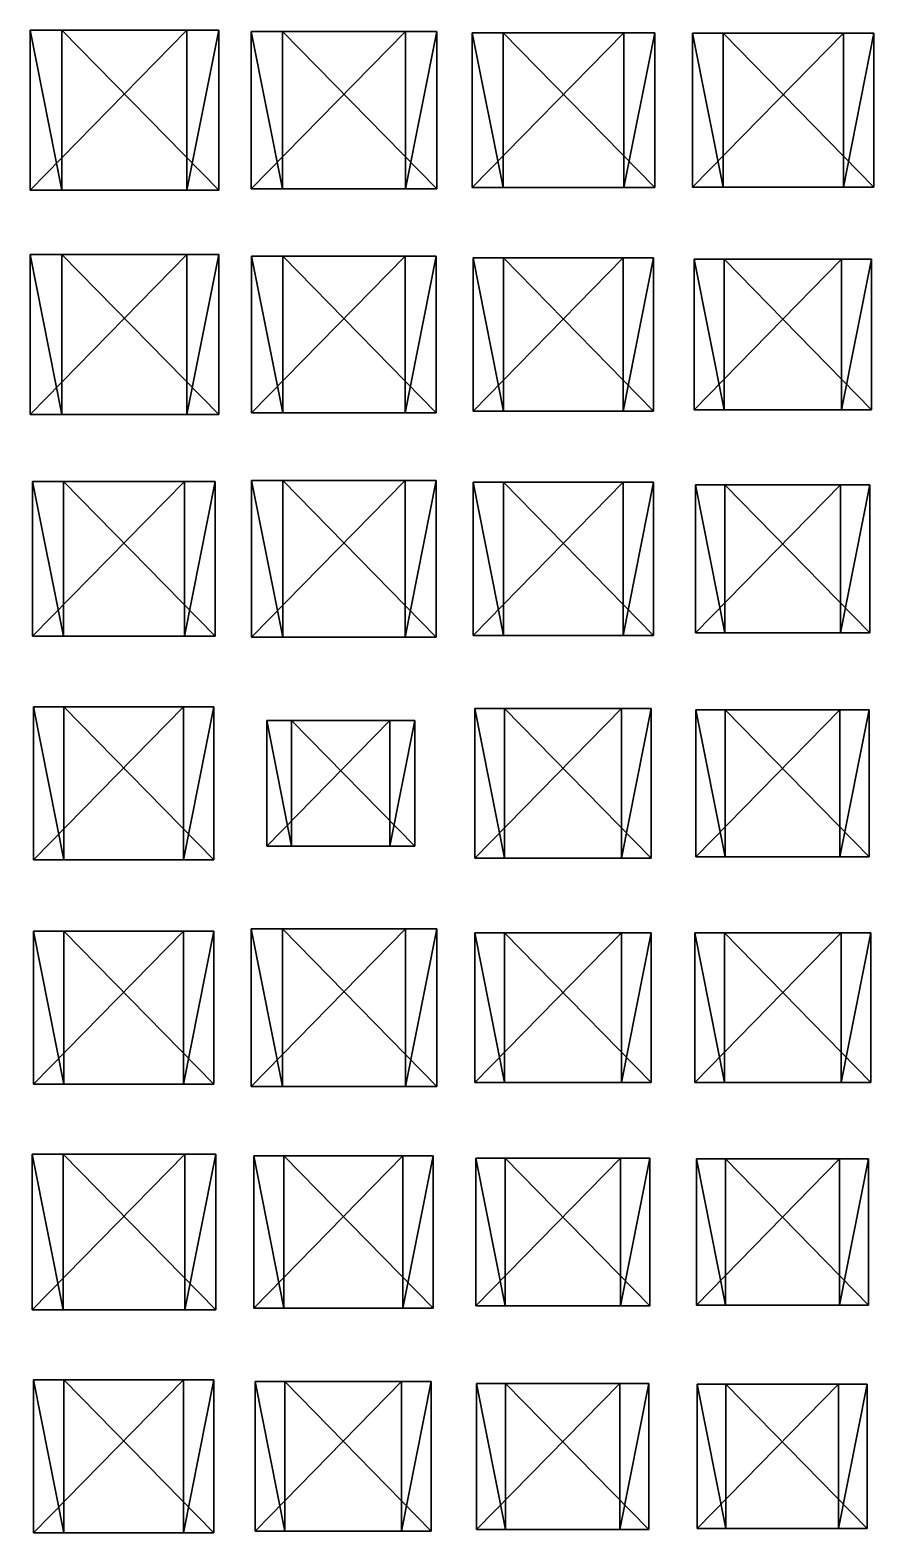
# Model space of a CAD drawing. Header units: metres. Extents: x -316 to 301, y -240 to 227.
# Drawn here: x 158.8 to 226.6, y -129.1 to -8.6 of the extents above; entities that cross this region are included whole.
import ezdxf

# ---------------------------------------------------------------- set-up
doc = ezdxf.new("R2010")
doc.units = ezdxf.units.M

msp = doc.modelspace()

# ---------------------------------------------------------------- linework, layer by layer
for points in [[(158.83748, -21.42353, -512.7574), (158.83748, -8.57647, -512.7574), (171.42845, -8.57647, -515.3097), (171.42856, -8.57637, -515.3096)], [(161.38979, -21.42353, -500.16638), (161.38979, -8.57647, -500.16638), (158.83748, -8.57647, -512.7574), (158.83759, -8.57637, -512.75726)], [(158.83748, -8.57647, -512.7574), (161.38979, -8.57647, -500.16638), (173.98076, -8.57647, -502.71872), (173.98087, -8.57637, -502.71863)], [(173.98076, -8.57647, -502.71872), (171.42845, -8.57647, -515.3097), (158.83748, -8.57647, -512.7574), (158.83759, -8.57637, -512.75726)], [(171.42845, -8.57647, -515.3097), (171.42845, -21.42353, -515.3097), (158.83748, -21.42353, -512.7574), (158.83759, -21.423431, -512.75726)], [(158.83748, -8.57647, -512.7574), (158.83748, -21.42353, -512.7574), (161.38979, -21.42353, -500.16638), (161.3899, -21.423431, -500.1663)], [(173.98076, -21.42353, -502.71872), (173.98076, -8.57647, -502.71872), (161.38979, -8.57647, -500.16638), (161.3899, -8.57637, -500.1663)], [(161.38979, -8.57647, -500.16638), (161.38979, -21.42353, -500.16638), (173.98076, -21.42353, -502.71872), (173.98087, -21.423431, -502.71863)], [(171.42845, -21.42353, -515.3097), (171.42845, -8.57647, -515.3097), (173.98076, -8.57647, -502.71872), (173.98087, -8.57637, -502.71863)], [(173.98076, -8.57647, -502.71872), (173.98076, -21.42353, -502.71872), (171.42845, -21.42353, -515.3097), (171.42856, -21.423431, -515.3096)], [(176.58246, -21.317646, -516.35443), (176.58246, -8.682353, -516.35443), (188.96588, -8.682353, -518.8647), (188.96599, -8.682253, -518.86456)], [(179.09271, -21.317646, -503.971), (179.09271, -8.682353, -503.971), (176.58246, -8.682353, -516.35443), (176.58257, -8.682253, -516.3543)], [(176.58246, -8.682353, -516.35443), (179.09271, -8.682353, -503.971), (191.47614, -8.682353, -506.48126), (191.47624, -8.682253, -506.48117)], [(191.47614, -8.682353, -506.48126), (188.96588, -8.682353, -518.8647), (176.58246, -8.682353, -516.35443), (176.58257, -8.682253, -516.3543)], [(188.96588, -8.682353, -518.8647), (188.96588, -21.317646, -518.8647), (176.58246, -21.317646, -516.35443), (176.58257, -21.317547, -516.3543)], [(176.58246, -8.682353, -516.35443), (176.58246, -21.317646, -516.35443), (179.09271, -21.317646, -503.971), (179.09282, -21.317547, -503.97092)], [(191.47614, -21.317646, -506.48126), (191.47614, -8.682353, -506.48126), (179.09271, -8.682353, -503.971), (179.09282, -8.682253, -503.97092)], [(179.09271, -8.682353, -503.971), (179.09271, -21.317646, -503.971), (191.47614, -21.317646, -506.48126), (191.47624, -21.317547, -506.48117)], [(188.96588, -21.317646, -518.8647), (188.96588, -8.682353, -518.8647), (191.47614, -8.682353, -506.48126), (191.47624, -8.682253, -506.48117)], [(191.47614, -8.682353, -506.48126), (191.47614, -21.317646, -506.48126), (188.96588, -21.317646, -518.8647), (188.96599, -21.317547, -518.86456)], [(194.32738, -21.211765, -519.95154), (194.32738, -8.788235, -519.95154), (206.50327, -8.788235, -522.4197), (206.50337, -8.788135, -522.41956)], [(196.79556, -21.211765, -507.77563), (196.79556, -8.788235, -507.77563), (194.32738, -8.788235, -519.95154), (194.32748, -8.788135, -519.9514)], [(194.32738, -8.788235, -519.95154), (196.79556, -8.788235, -507.77563), (208.97145, -8.788235, -510.2438), (208.97156, -8.788135, -510.2437)], [(208.97145, -8.788235, -510.2438), (206.50327, -8.788235, -522.4197), (194.32738, -8.788235, -519.95154), (194.32748, -8.788135, -519.9514)], [(206.50327, -8.788235, -522.4197), (206.50327, -21.211765, -522.4197), (194.32738, -21.211765, -519.95154), (194.32748, -21.211666, -519.9514)], [(194.32738, -8.788235, -519.95154), (194.32738, -21.211765, -519.95154), (196.79556, -21.211765, -507.77563), (196.79567, -21.211666, -507.77554)], [(208.97145, -21.211765, -510.2438), (208.97145, -8.788235, -510.2438), (196.79556, -8.788235, -507.77563), (196.79567, -8.788135, -507.77554)], [(196.79556, -8.788235, -507.77563), (196.79556, -21.211765, -507.77563), (208.97145, -21.211765, -510.2438), (208.97156, -21.211666, -510.2437)], [(206.50327, -21.211765, -522.4197), (206.50327, -8.788235, -522.4197), (208.97145, -8.788235, -510.2438), (208.97156, -8.788135, -510.2437)], [(208.97145, -8.788235, -510.2438), (208.97145, -21.211765, -510.2438), (206.50327, -21.211765, -522.4197), (206.50337, -21.211666, -522.41956)], [(212.0032, -21.176472, -523.5346), (212.0032, -8.823529, -523.5346), (224.10991, -8.823529, -525.9888), (224.11002, -8.823429, -525.98865)], [(214.45735, -21.176472, -511.4279), (214.45735, -8.823529, -511.4279), (212.0032, -8.823529, -523.5346), (212.00331, -8.823429, -523.5345)], [(212.0032, -8.823529, -523.5346), (214.45735, -8.823529, -511.4279), (226.56406, -8.823529, -513.882), (226.56416, -8.823429, -513.8819)], [(226.56406, -8.823529, -513.882), (224.10991, -8.823529, -525.9888), (212.0032, -8.823529, -523.5346), (212.00331, -8.823429, -523.5345)], [(224.10991, -8.823529, -525.9888), (224.10991, -21.176472, -525.9888), (212.0032, -21.176472, -523.5346), (212.00331, -21.176373, -523.5345)], [(212.0032, -8.823529, -523.5346), (212.0032, -21.176472, -523.5346), (214.45735, -21.176472, -511.4279), (214.45746, -21.176373, -511.4278)], [(226.56406, -21.176472, -513.882), (226.56406, -8.823529, -513.882), (214.45735, -8.823529, -511.4279), (214.45746, -8.823429, -511.4278)], [(214.45735, -8.823529, -511.4279), (214.45735, -21.176472, -511.4279), (226.56406, -21.176472, -513.882), (226.56416, -21.176373, -513.8819)], [(224.10991, -21.176472, -525.9888), (224.10991, -8.823529, -525.9888), (226.56406, -8.823529, -513.882), (226.56416, -8.823429, -513.8819)], [(226.56406, -8.823529, -513.882), (226.56406, -21.176472, -513.882), (224.10991, -21.176472, -525.9888), (224.11002, -21.176373, -525.98865)], [(161.38979, -21.42353, -500.16638), (158.83748, -21.42353, -512.7574), (171.42845, -21.42353, -515.3097), (171.42856, -21.423431, -515.3096)], [(171.42845, -21.42353, -515.3097), (173.98076, -21.42353, -502.71872), (161.38979, -21.42353, -500.16638), (161.3899, -21.423431, -500.1663)], [(179.09271, -21.317646, -503.971), (176.58246, -21.317646, -516.35443), (188.96588, -21.317646, -518.8647), (188.96599, -21.317547, -518.86456)], [(188.96588, -21.317646, -518.8647), (191.47614, -21.317646, -506.48126), (179.09271, -21.317646, -503.971), (179.09282, -21.317547, -503.97092)], [(196.79556, -21.211765, -507.77563), (194.32738, -21.211765, -519.95154), (206.50327, -21.211765, -522.4197), (206.50337, -21.211666, -522.41956)], [(206.50327, -21.211765, -522.4197), (208.97145, -21.211765, -510.2438), (196.79556, -21.211765, -507.77563), (196.79567, -21.211666, -507.77554)], [(214.45735, -21.176472, -511.4279), (212.0032, -21.176472, -523.5346), (224.10991, -21.176472, -525.9888), (224.11002, -21.176373, -525.98865)], [(224.10991, -21.176472, -525.9888), (226.56406, -21.176472, -513.882), (214.45735, -21.176472, -511.4279), (214.45746, -21.176373, -511.4278)], [(158.83748, -39.42353, -512.7574), (158.83748, -26.57647, -512.7574), (171.42845, -26.57647, -515.3097), (171.42856, -26.57637, -515.3096)], [(161.38979, -39.42353, -500.16638), (161.38979, -26.57647, -500.16638), (158.83748, -26.57647, -512.7574), (158.83759, -26.57637, -512.75726)], [(158.83748, -26.57647, -512.7574), (161.38979, -26.57647, -500.16638), (173.98076, -26.57647, -502.71872), (173.98087, -26.57637, -502.71863)], [(173.98076, -26.57647, -502.71872), (171.42845, -26.57647, -515.3097), (158.83748, -26.57647, -512.7574), (158.83759, -26.57637, -512.75726)], [(171.42845, -26.57647, -515.3097), (171.42845, -39.42353, -515.3097), (158.83748, -39.42353, -512.7574), (158.83759, -39.42343, -512.75726)], [(158.83748, -26.57647, -512.7574), (158.83748, -39.42353, -512.7574), (161.38979, -39.42353, -500.16638), (161.3899, -39.42343, -500.1663)], [(173.98076, -39.42353, -502.71872), (173.98076, -26.57647, -502.71872), (161.38979, -26.57647, -500.16638), (161.3899, -26.57637, -500.1663)], [(161.38979, -26.57647, -500.16638), (161.38979, -39.42353, -500.16638), (173.98076, -39.42353, -502.71872), (173.98087, -39.42343, -502.71863)], [(171.42845, -39.42353, -515.3097), (171.42845, -26.57647, -515.3097), (173.98076, -26.57647, -502.71872), (173.98087, -26.57637, -502.71863)], [(173.98076, -26.57647, -502.71872), (173.98076, -39.42353, -502.71872), (171.42845, -39.42353, -515.3097), (171.42856, -39.42343, -515.3096)], [(176.61705, -39.282352, -516.36145), (176.61705, -26.717648, -516.36145), (188.93129, -26.717648, -518.85767), (188.9314, -26.717548, -518.85754)], [(179.11327, -39.282352, -504.0472), (179.11327, -26.717648, -504.0472), (176.61705, -26.717648, -516.36145), (176.61716, -26.717548, -516.3613)], [(176.61705, -26.717648, -516.36145), (179.11327, -26.717648, -504.0472), (191.4275, -26.717648, -506.54343), (191.42761, -26.717548, -506.54333)], [(191.4275, -26.717648, -506.54343), (188.93129, -26.717648, -518.85767), (176.61705, -26.717648, -516.36145), (176.61716, -26.717548, -516.3613)], [(188.93129, -26.717648, -518.85767), (188.93129, -39.282352, -518.85767), (176.61705, -39.282352, -516.36145), (176.61716, -39.282253, -516.3613)], [(176.61705, -26.717648, -516.36145), (176.61705, -39.282352, -516.36145), (179.11327, -39.282352, -504.0472), (179.11337, -39.282253, -504.04712)], [(191.4275, -39.282352, -506.54343), (191.4275, -26.717648, -506.54343), (179.11327, -26.717648, -504.0472), (179.11337, -26.717548, -504.04712)], [(179.11327, -26.717648, -504.0472), (179.11327, -39.282352, -504.0472), (191.4275, -39.282352, -506.54343), (191.42761, -39.282253, -506.54333)], [(188.93129, -39.282352, -518.85767), (188.93129, -26.717648, -518.85767), (191.4275, -26.717648, -506.54343), (191.42761, -26.717548, -506.54333)], [(191.4275, -26.717648, -506.54343), (191.4275, -39.282352, -506.54343), (188.93129, -39.282352, -518.85767), (188.9314, -39.282253, -518.85754)], [(194.3966, -39.14118, -519.9656), (194.3966, -26.858824, -519.9656), (206.43414, -26.858824, -522.4057), (206.43425, -26.858725, -522.4056)], [(196.83673, -39.14118, -507.92804), (196.83673, -26.858824, -507.92804), (194.3966, -26.858824, -519.9656), (194.39671, -26.858725, -519.96545)], [(194.3966, -26.858824, -519.9656), (196.83673, -26.858824, -507.92804), (208.87427, -26.858824, -510.36816), (208.87437, -26.858725, -510.36807)], [(208.87427, -26.858824, -510.36816), (206.43414, -26.858824, -522.4057), (194.3966, -26.858824, -519.9656), (194.39671, -26.858725, -519.96545)], [(206.43414, -26.858824, -522.4057), (206.43414, -39.14118, -522.4057), (194.3966, -39.14118, -519.9656), (194.39671, -39.14108, -519.96545)], [(194.3966, -26.858824, -519.9656), (194.3966, -39.14118, -519.9656), (196.83673, -39.14118, -507.92804), (196.83684, -39.14108, -507.92795)], [(208.87427, -39.14118, -510.36816), (208.87427, -26.858824, -510.36816), (196.83673, -26.858824, -507.92804), (196.83684, -26.858725, -507.92795)], [(196.83673, -26.858824, -507.92804), (196.83673, -39.14118, -507.92804), (208.87427, -39.14118, -510.36816), (208.87437, -39.14108, -510.36807)], [(206.43414, -39.14118, -522.4057), (206.43414, -26.858824, -522.4057), (208.87427, -26.858824, -510.36816), (208.87437, -26.858725, -510.36807)], [(208.87427, -26.858824, -510.36816), (208.87427, -39.14118, -510.36816), (206.43414, -39.14118, -522.4057), (206.43425, -39.14108, -522.4056)], [(212.1416, -39.035294, -523.5626), (212.1416, -26.964706, -523.5626), (223.97157, -26.964706, -525.9607), (223.97168, -26.964607, -525.9606)], [(214.53966, -39.035294, -511.73267), (214.53966, -26.964706, -511.73267), (212.1416, -26.964706, -523.5626), (212.14171, -26.964607, -523.5625)], [(212.1416, -26.964706, -523.5626), (214.53966, -26.964706, -511.73267), (226.36963, -26.964706, -514.13074), (226.36974, -26.964607, -514.1306)], [(226.36963, -26.964706, -514.13074), (223.97157, -26.964706, -525.9607), (212.1416, -26.964706, -523.5626), (212.14171, -26.964607, -523.5625)], [(223.97157, -26.964706, -525.9607), (223.97157, -39.035294, -525.9607), (212.1416, -39.035294, -523.5626), (212.14171, -39.035194, -523.5625)], [(212.1416, -26.964706, -523.5626), (212.1416, -39.035294, -523.5626), (214.53966, -39.035294, -511.73267), (214.53976, -39.035194, -511.73257)], [(226.36963, -39.035294, -514.13074), (226.36963, -26.964706, -514.13074), (214.53966, -26.964706, -511.73267), (214.53976, -26.964607, -511.73257)], [(214.53966, -26.964706, -511.73267), (214.53966, -39.035294, -511.73267), (226.36963, -39.035294, -514.13074), (226.36974, -39.035194, -514.1306)], [(223.97157, -39.035294, -525.9607), (223.97157, -26.964706, -525.9607), (226.36963, -26.964706, -514.13074), (226.36974, -26.964607, -514.1306)], [(226.36963, -26.964706, -514.13074), (226.36963, -39.035294, -514.13074), (223.97157, -39.035294, -525.9607), (223.97168, -39.035194, -525.9606)], [(161.38979, -39.42353, -500.16638), (158.83748, -39.42353, -512.7574), (171.42845, -39.42353, -515.3097), (171.42856, -39.42343, -515.3096)], [(171.42845, -39.42353, -515.3097), (173.98076, -39.42353, -502.71872), (161.38979, -39.42353, -500.16638), (161.3899, -39.42343, -500.1663)], [(179.11327, -39.282352, -504.0472), (176.61705, -39.282352, -516.36145), (188.93129, -39.282352, -518.85767), (188.9314, -39.282253, -518.85754)], [(188.93129, -39.282352, -518.85767), (191.4275, -39.282352, -506.54343), (179.11327, -39.282352, -504.0472), (179.11337, -39.282253, -504.04712)], [(196.83673, -39.14118, -507.92804), (194.3966, -39.14118, -519.9656), (206.43414, -39.14118, -522.4057), (206.43425, -39.14108, -522.4056)], [(206.43414, -39.14118, -522.4057), (208.87427, -39.14118, -510.36816), (196.83673, -39.14118, -507.92804), (196.83684, -39.14108, -507.92795)], [(214.53966, -39.035294, -511.73267), (212.1416, -39.035294, -523.5626), (223.97157, -39.035294, -525.9607), (223.97168, -39.035194, -525.9606)], [(223.97157, -39.035294, -525.9607), (226.36963, -39.035294, -514.13074), (214.53966, -39.035294, -511.73267), (214.53976, -39.035194, -511.73257)], [(159.04503, -57.211765, -512.79944), (159.04503, -44.788235, -512.79944), (171.22092, -44.788235, -515.2676), (171.22102, -44.788136, -515.26746)], [(161.51321, -57.211765, -500.62354), (161.51321, -44.788235, -500.62354), (159.04503, -44.788235, -512.79944), (159.04514, -44.788136, -512.7993)], [(159.04503, -44.788235, -512.79944), (161.51321, -44.788235, -500.62354), (173.6891, -44.788235, -503.0917), (173.68921, -44.788136, -503.0916)], [(173.6891, -44.788235, -503.0917), (171.22092, -44.788235, -515.2676), (159.04503, -44.788235, -512.79944), (159.04514, -44.788136, -512.7993)], [(171.22092, -44.788235, -515.2676), (171.22092, -57.211765, -515.2676), (159.04503, -57.211765, -512.79944), (159.04514, -57.211666, -512.7993)], [(159.04503, -44.788235, -512.79944), (159.04503, -57.211765, -512.79944), (161.51321, -57.211765, -500.62354), (161.51332, -57.211666, -500.62344)], [(173.6891, -57.211765, -503.0917), (173.6891, -44.788235, -503.0917), (161.51321, -44.788235, -500.62354), (161.51332, -44.788136, -500.62344)], [(161.51321, -44.788235, -500.62354), (161.51321, -57.211765, -500.62354), (173.6891, -57.211765, -503.0917), (173.68921, -57.211666, -503.0916)], [(171.22092, -57.211765, -515.2676), (171.22092, -44.788235, -515.2676), (173.6891, -44.788235, -503.0917), (173.68921, -44.788136, -503.0916)], [(173.6891, -44.788235, -503.0917), (173.6891, -57.211765, -503.0917), (171.22092, -57.211765, -515.2676), (171.22102, -57.211666, -515.26746)], [(176.61705, -57.282352, -516.36145), (176.61705, -44.717648, -516.36145), (188.93129, -44.717648, -518.85767), (188.9314, -44.71755, -518.85754)], [(179.11327, -57.282352, -504.0472), (179.11327, -44.717648, -504.0472), (176.61705, -44.717648, -516.36145), (176.61716, -44.71755, -516.3613)], [(176.61705, -44.717648, -516.36145), (179.11327, -44.717648, -504.0472), (191.4275, -44.717648, -506.54343), (191.42761, -44.71755, -506.54333)], [(191.4275, -44.717648, -506.54343), (188.93129, -44.717648, -518.85767), (176.61705, -44.717648, -516.36145), (176.61716, -44.71755, -516.3613)], [(188.93129, -44.717648, -518.85767), (188.93129, -57.282352, -518.85767), (176.61705, -57.282352, -516.36145), (176.61716, -57.282253, -516.3613)], [(176.61705, -44.717648, -516.36145), (176.61705, -57.282352, -516.36145), (179.11327, -57.282352, -504.0472), (179.11337, -57.282253, -504.04712)], [(191.4275, -57.282352, -506.54343), (191.4275, -44.717648, -506.54343), (179.11327, -44.717648, -504.0472), (179.11337, -44.71755, -504.04712)], [(179.11327, -44.717648, -504.0472), (179.11327, -57.282352, -504.0472), (191.4275, -57.282352, -506.54343), (191.42761, -57.282253, -506.54333)], [(188.93129, -57.282352, -518.85767), (188.93129, -44.717648, -518.85767), (191.4275, -44.717648, -506.54343), (191.42761, -44.71755, -506.54333)], [(191.4275, -44.717648, -506.54343), (191.4275, -57.282352, -506.54343), (188.93129, -57.282352, -518.85767), (188.9314, -57.282253, -518.85754)], [(194.3966, -57.14118, -519.9656), (194.3966, -44.85882, -519.9656), (206.43414, -44.85882, -522.4057), (206.43425, -44.858723, -522.4056)], [(196.83673, -57.14118, -507.92804), (196.83673, -44.85882, -507.92804), (194.3966, -44.85882, -519.9656), (194.39671, -44.858723, -519.96545)], [(194.3966, -44.85882, -519.9656), (196.83673, -44.85882, -507.92804), (208.87427, -44.85882, -510.36816), (208.87437, -44.858723, -510.36807)], [(208.87427, -44.85882, -510.36816), (206.43414, -44.85882, -522.4057), (194.3966, -44.85882, -519.9656), (194.39671, -44.858723, -519.96545)], [(206.43414, -44.85882, -522.4057), (206.43414, -57.14118, -522.4057), (194.3966, -57.14118, -519.9656), (194.39671, -57.14108, -519.96545)], [(194.3966, -44.85882, -519.9656), (194.3966, -57.14118, -519.9656), (196.83673, -57.14118, -507.92804), (196.83684, -57.14108, -507.92795)], [(208.87427, -57.14118, -510.36816), (208.87427, -44.85882, -510.36816), (196.83673, -44.85882, -507.92804), (196.83684, -44.858723, -507.92795)], [(196.83673, -44.85882, -507.92804), (196.83673, -57.14118, -507.92804), (208.87427, -57.14118, -510.36816), (208.87437, -57.14108, -510.36807)], [(206.43414, -57.14118, -522.4057), (206.43414, -44.85882, -522.4057), (208.87427, -44.85882, -510.36816), (208.87437, -44.858723, -510.36807)], [(208.87427, -44.85882, -510.36816), (208.87427, -57.14118, -510.36816), (206.43414, -57.14118, -522.4057), (206.43425, -57.14108, -522.4056)], [(212.24535, -56.929413, -523.5837), (212.24535, -45.070587, -523.5837), (223.86778, -45.070587, -525.93964), (223.86789, -45.070488, -525.9395)], [(214.60133, -56.929413, -511.96124), (214.60133, -45.070587, -511.96124), (212.24535, -45.070587, -523.5837), (212.24545, -45.070488, -523.58356)], [(212.24535, -45.070587, -523.5837), (214.60133, -45.070587, -511.96124), (226.22377, -45.070587, -514.3172), (226.22388, -45.070488, -514.3171)], [(226.22377, -45.070587, -514.3172), (223.86778, -45.070587, -525.93964), (212.24535, -45.070587, -523.5837), (212.24545, -45.070488, -523.58356)], [(223.86778, -45.070587, -525.93964), (223.86778, -56.929413, -525.93964), (212.24535, -56.929413, -523.5837), (212.24545, -56.929314, -523.58356)], [(212.24535, -45.070587, -523.5837), (212.24535, -56.929413, -523.5837), (214.60133, -56.929413, -511.96124), (214.60144, -56.929314, -511.96115)], [(226.22377, -56.929413, -514.3172), (226.22377, -45.070587, -514.3172), (214.60133, -45.070587, -511.96124), (214.60144, -45.070488, -511.96115)], [(214.60133, -45.070587, -511.96124), (214.60133, -56.929413, -511.96124), (226.22377, -56.929413, -514.3172), (226.22388, -56.929314, -514.3171)], [(223.86778, -56.929413, -525.93964), (223.86778, -45.070587, -525.93964), (226.22377, -45.070587, -514.3172), (226.22388, -45.070488, -514.3171)], [(226.22377, -45.070587, -514.3172), (226.22377, -56.929413, -514.3172), (223.86778, -56.929413, -525.93964), (223.86789, -56.929314, -525.9395)], [(161.51321, -57.211765, -500.62354), (159.04503, -57.211765, -512.79944), (171.22092, -57.211765, -515.2676), (171.22102, -57.211666, -515.26746)], [(171.22092, -57.211765, -515.2676), (173.6891, -57.211765, -503.0917), (161.51321, -57.211765, -500.62354), (161.51332, -57.211666, -500.62344)], [(179.11327, -57.282352, -504.0472), (176.61705, -57.282352, -516.36145), (188.93129, -57.282352, -518.85767), (188.9314, -57.282253, -518.85754)], [(188.93129, -57.282352, -518.85767), (191.4275, -57.282352, -506.54343), (179.11327, -57.282352, -504.0472), (179.11337, -57.282253, -504.04712)], [(196.83673, -57.14118, -507.92804), (194.3966, -57.14118, -519.9656), (206.43414, -57.14118, -522.4057), (206.43425, -57.14108, -522.4056)], [(206.43414, -57.14118, -522.4057), (208.87427, -57.14118, -510.36816), (196.83673, -57.14118, -507.92804), (196.83684, -57.14108, -507.92795)], [(214.60133, -56.929413, -511.96124), (212.24535, -56.929413, -523.5837), (223.86778, -56.929413, -525.93964), (223.86789, -56.929314, -525.9395)], [(223.86778, -56.929413, -525.93964), (226.22377, -56.929413, -514.3172), (214.60133, -56.929413, -511.96124), (214.60144, -56.929314, -511.96115)], [(159.1142, -75.141174, -512.8135), (159.1142, -62.85882, -512.8135), (171.15173, -62.85882, -515.2536), (171.15184, -62.858723, -515.2535)], [(161.55432, -75.141174, -500.77594), (161.55432, -62.85882, -500.77594), (159.1142, -62.85882, -512.8135), (159.1143, -62.858723, -512.81335)], [(159.1142, -62.85882, -512.8135), (161.55432, -62.85882, -500.77594), (173.59186, -62.85882, -503.21606), (173.59196, -62.858723, -503.21597)], [(173.59186, -62.85882, -503.21606), (171.15173, -62.85882, -515.2536), (159.1142, -62.85882, -512.8135), (159.1143, -62.858723, -512.81335)], [(171.15173, -62.85882, -515.2536), (171.15173, -75.141174, -515.2536), (159.1142, -75.141174, -512.8135), (159.1143, -75.141075, -512.81335)], [(159.1142, -62.85882, -512.8135), (159.1142, -75.141174, -512.8135), (161.55432, -75.141174, -500.77594), (161.55443, -75.141075, -500.77585)], [(173.59186, -75.141174, -503.21606), (173.59186, -62.85882, -503.21606), (161.55432, -62.85882, -500.77594), (161.55443, -62.858723, -500.77585)], [(161.55432, -62.85882, -500.77594), (161.55432, -75.141174, -500.77594), (173.59186, -75.141174, -503.21606), (173.59196, -75.141075, -503.21597)], [(171.15173, -75.141174, -515.2536), (171.15173, -62.85882, -515.2536), (173.59186, -62.85882, -503.21606), (173.59196, -62.858723, -503.21597)], [(173.59186, -62.85882, -503.21606), (173.59186, -75.141174, -503.21606), (171.15173, -75.141174, -515.2536), (171.15184, -75.141075, -515.2535)], [(194.53494, -75, -519.9936), (194.53494, -63, -519.9936), (206.29575, -63, -522.3776), (206.29585, -62.9999, -522.3775)], [(196.91898, -75, -508.23282), (196.91898, -63, -508.23282), (194.53494, -63, -519.9936), (194.53505, -62.9999, -519.99347)], [(194.53494, -63, -519.9936), (196.91898, -63, -508.23282), (208.67978, -63, -510.61685), (208.67989, -62.9999, -510.61676)], [(208.67978, -63, -510.61685), (206.29575, -63, -522.3776), (194.53494, -63, -519.9936), (194.53505, -62.9999, -519.99347)], [(206.29575, -63, -522.3776), (206.29575, -75, -522.3776), (194.53494, -75, -519.9936), (194.53505, -74.9999, -519.99347)], [(194.53494, -63, -519.9936), (194.53494, -75, -519.9936), (196.91898, -75, -508.23282), (196.91908, -74.9999, -508.23273)], [(208.67978, -75, -510.61685), (208.67978, -63, -510.61685), (196.91898, -63, -508.23282), (196.91908, -62.9999, -508.23273)], [(196.91898, -63, -508.23282), (196.91898, -75, -508.23282), (208.67978, -75, -510.61685), (208.67989, -74.9999, -510.61676)], [(206.29575, -75, -522.3776), (206.29575, -63, -522.3776), (208.67978, -63, -510.61685), (208.67989, -62.9999, -510.61676)], [(208.67978, -63, -510.61685), (208.67978, -75, -510.61685), (206.29575, -75, -522.3776), (206.29585, -74.9999, -522.3775)], [(212.27994, -74.89412, -523.5907), (212.27994, -63.10588, -523.5907), (223.83319, -63.10588, -525.9327), (223.8333, -63.10578, -525.93256)], [(214.62189, -74.89412, -512.0374), (214.62189, -63.10588, -512.0374), (212.27994, -63.10588, -523.5907), (212.28004, -63.10578, -523.5906)], [(212.27994, -63.10588, -523.5907), (214.62189, -63.10588, -512.0374), (226.17514, -63.10588, -514.3794), (226.17525, -63.10578, -514.3793)], [(226.17514, -63.10588, -514.3794), (223.83319, -63.10588, -525.9327), (212.27994, -63.10588, -523.5907), (212.28004, -63.10578, -523.5906)], [(223.83319, -63.10588, -525.9327), (223.83319, -74.89412, -525.9327), (212.27994, -74.89412, -523.5907), (212.28004, -74.89402, -523.5906)], [(212.27994, -63.10588, -523.5907), (212.27994, -74.89412, -523.5907), (214.62189, -74.89412, -512.0374), (214.622, -74.89402, -512.0373)], [(226.17514, -74.89412, -514.3794), (226.17514, -63.10588, -514.3794), (214.62189, -63.10588, -512.0374), (214.622, -63.10578, -512.0373)], [(214.62189, -63.10588, -512.0374), (214.62189, -74.89412, -512.0374), (226.17514, -74.89412, -514.3794), (226.17525, -74.89402, -514.3793)], [(223.83319, -74.89412, -525.9327), (223.83319, -63.10588, -525.9327), (226.17514, -63.10588, -514.3794), (226.17525, -63.10578, -514.3793)], [(226.17514, -63.10588, -514.3794), (226.17514, -74.89412, -514.3794), (223.83319, -74.89412, -525.9327), (223.8333, -74.89402, -525.93256)], [(177.8277, -74.04706, -516.6069), (177.8277, -63.95294, -516.6069), (187.72061, -63.95294, -518.61224), (187.72072, -63.952843, -518.6121)], [(179.8331, -74.04706, -506.71393), (179.8331, -63.95294, -506.71393), (177.8277, -63.95294, -516.6069), (177.8278, -63.952843, -516.60675)], [(177.8277, -63.95294, -516.6069), (179.8331, -63.95294, -506.71393), (189.72601, -63.95294, -508.71933), (189.72612, -63.952843, -508.71924)], [(189.72601, -63.95294, -508.71933), (187.72061, -63.95294, -518.61224), (177.8277, -63.95294, -516.6069), (177.8278, -63.952843, -516.60675)], [(187.72061, -63.95294, -518.61224), (187.72061, -74.04706, -518.61224), (177.8277, -74.04706, -516.6069), (177.8278, -74.04696, -516.60675)], [(177.8277, -63.95294, -516.6069), (177.8277, -74.04706, -516.6069), (179.8331, -74.04706, -506.71393), (179.8332, -74.04696, -506.71384)], [(189.72601, -74.04706, -508.71933), (189.72601, -63.95294, -508.71933), (179.8331, -63.95294, -506.71393), (179.8332, -63.952843, -506.71384)], [(179.8331, -63.95294, -506.71393), (179.8331, -74.04706, -506.71393), (189.72601, -74.04706, -508.71933), (189.72612, -74.04696, -508.71924)], [(187.72061, -74.04706, -518.61224), (187.72061, -63.95294, -518.61224), (189.72601, -63.95294, -508.71933), (189.72612, -63.952843, -508.71924)], [(189.72601, -63.95294, -508.71933), (189.72601, -74.04706, -508.71933), (187.72061, -74.04706, -518.61224), (187.72072, -74.04696, -518.6121)], [(179.8331, -74.04706, -506.71393), (177.8277, -74.04706, -516.6069), (187.72061, -74.04706, -518.61224), (187.72072, -74.04696, -518.6121)], [(187.72061, -74.04706, -518.61224), (189.72601, -74.04706, -508.71933), (179.8331, -74.04706, -506.71393), (179.8332, -74.04696, -506.71384)], [(161.55432, -75.141174, -500.77594), (159.1142, -75.141174, -512.8135), (171.15173, -75.141174, -515.2536), (171.15184, -75.141075, -515.2535)], [(171.15173, -75.141174, -515.2536), (173.59186, -75.141174, -503.21606), (161.55432, -75.141174, -500.77594), (161.55443, -75.141075, -500.77585)], [(196.91898, -75, -508.23282), (194.53494, -75, -519.9936), (206.29575, -75, -522.3776), (206.29585, -74.9999, -522.3775)], [(206.29575, -75, -522.3776), (208.67978, -75, -510.61685), (196.91898, -75, -508.23282), (196.91908, -74.9999, -508.23273)], [(214.62189, -74.89412, -512.0374), (212.27994, -74.89412, -523.5907), (223.83319, -74.89412, -525.9327), (223.8333, -74.89402, -525.93256)], [(223.83319, -74.89412, -525.9327), (226.17514, -74.89412, -514.3794), (214.62189, -74.89412, -512.0374), (214.622, -74.89402, -512.0373)], [(176.58246, -93.31765, -516.35443), (176.58246, -80.68235, -516.35443), (188.96588, -80.68235, -518.8647), (188.96599, -80.68225, -518.86456)], [(179.09271, -93.31765, -503.971), (179.09271, -80.68235, -503.971), (176.58246, -80.68235, -516.35443), (176.58257, -80.68225, -516.3543)], [(176.58246, -80.68235, -516.35443), (179.09271, -80.68235, -503.971), (191.47614, -80.68235, -506.48126), (191.47624, -80.68225, -506.48117)], [(191.47614, -80.68235, -506.48126), (188.96588, -80.68235, -518.8647), (176.58246, -80.68235, -516.35443), (176.58257, -80.68225, -516.3543)], [(188.96588, -80.68235, -518.8647), (188.96588, -93.31765, -518.8647), (176.58246, -93.31765, -516.35443), (176.58257, -93.31755, -516.3543)], [(176.58246, -80.68235, -516.35443), (176.58246, -93.31765, -516.35443), (179.09271, -93.31765, -503.971), (179.09282, -93.31755, -503.97092)], [(191.47614, -93.31765, -506.48126), (191.47614, -80.68235, -506.48126), (179.09271, -80.68235, -503.971), (179.09282, -80.68225, -503.97092)], [(179.09271, -80.68235, -503.971), (179.09271, -93.31765, -503.971), (191.47614, -93.31765, -506.48126), (191.47624, -93.31755, -506.48117)], [(188.96588, -93.31765, -518.8647), (188.96588, -80.68235, -518.8647), (191.47614, -80.68235, -506.48126), (191.47624, -80.68225, -506.48117)], [(191.47614, -80.68235, -506.48126), (191.47614, -93.31765, -506.48126), (188.96588, -93.31765, -518.8647), (188.96599, -93.31755, -518.86456)], [(159.1142, -93.141174, -512.8135), (159.1142, -80.858826, -512.8135), (171.15173, -80.858826, -515.2536), (171.15184, -80.85873, -515.2535)], [(161.55432, -93.141174, -500.77594), (161.55432, -80.858826, -500.77594), (159.1142, -80.858826, -512.8135), (159.1143, -80.85873, -512.81335)], [(159.1142, -80.858826, -512.8135), (161.55432, -80.858826, -500.77594), (173.59186, -80.858826, -503.21606), (173.59196, -80.85873, -503.21597)], [(173.59186, -80.858826, -503.21606), (171.15173, -80.858826, -515.2536), (159.1142, -80.858826, -512.8135), (159.1143, -80.85873, -512.81335)], [(171.15173, -80.858826, -515.2536), (171.15173, -93.141174, -515.2536), (159.1142, -93.141174, -512.8135), (159.1143, -93.141075, -512.81335)], [(159.1142, -80.858826, -512.8135), (159.1142, -93.141174, -512.8135), (161.55432, -93.141174, -500.77594), (161.55443, -93.141075, -500.77585)], [(173.59186, -93.141174, -503.21606), (173.59186, -80.858826, -503.21606), (161.55432, -80.858826, -500.77594), (161.55443, -80.85873, -500.77585)], [(161.55432, -80.858826, -500.77594), (161.55432, -93.141174, -500.77594), (173.59186, -93.141174, -503.21606), (173.59196, -93.141075, -503.21597)], [(171.15173, -93.141174, -515.2536), (171.15173, -80.858826, -515.2536), (173.59186, -80.858826, -503.21606), (173.59196, -80.85873, -503.21597)], [(173.59186, -80.858826, -503.21606), (173.59186, -93.141174, -503.21606), (171.15173, -93.141174, -515.2536), (171.15184, -93.141075, -515.2535)], [(194.53494, -93, -519.9936), (194.53494, -81, -519.9936), (206.29575, -81, -522.3776), (206.29585, -80.9999, -522.3775)], [(196.91898, -93, -508.23282), (196.91898, -81, -508.23282), (194.53494, -81, -519.9936), (194.53505, -80.9999, -519.99347)], [(194.53494, -81, -519.9936), (196.91898, -81, -508.23282), (208.67978, -81, -510.61685), (208.67989, -80.9999, -510.61676)], [(208.67978, -81, -510.61685), (206.29575, -81, -522.3776), (194.53494, -81, -519.9936), (194.53505, -80.9999, -519.99347)], [(206.29575, -81, -522.3776), (206.29575, -93, -522.3776), (194.53494, -93, -519.9936), (194.53505, -92.9999, -519.99347)], [(194.53494, -81, -519.9936), (194.53494, -93, -519.9936), (196.91898, -93, -508.23282), (196.91908, -92.9999, -508.23273)], [(208.67978, -93, -510.61685), (208.67978, -81, -510.61685), (196.91898, -81, -508.23282), (196.91908, -80.9999, -508.23273)], [(196.91898, -81, -508.23282), (196.91898, -93, -508.23282), (208.67978, -93, -510.61685), (208.67989, -92.9999, -510.61676)], [(206.29575, -93, -522.3776), (206.29575, -81, -522.3776), (208.67978, -81, -510.61685), (208.67989, -80.9999, -510.61676)], [(208.67978, -81, -510.61685), (208.67978, -93, -510.61685), (206.29575, -93, -522.3776), (206.29585, -92.9999, -522.3775)], [(212.17618, -93, -523.5696), (212.17618, -81, -523.5696), (223.93698, -81, -525.9536), (223.93709, -80.9999, -525.9535)], [(214.56021, -93, -511.8088), (214.56021, -81, -511.8088), (212.17618, -81, -523.5696), (212.17628, -80.9999, -523.56946)], [(212.17618, -81, -523.5696), (214.56021, -81, -511.8088), (226.32101, -81, -514.1929), (226.32112, -80.9999, -514.19275)], [(226.32101, -81, -514.1929), (223.93698, -81, -525.9536), (212.17618, -81, -523.5696), (212.17628, -80.9999, -523.56946)], [(223.93698, -81, -525.9536), (223.93698, -93, -525.9536), (212.17618, -93, -523.5696), (212.17628, -92.9999, -523.56946)], [(212.17618, -81, -523.5696), (212.17618, -93, -523.5696), (214.56021, -93, -511.8088), (214.56032, -92.9999, -511.80872)], [(226.32101, -93, -514.1929), (226.32101, -81, -514.1929), (214.56021, -81, -511.8088), (214.56032, -80.9999, -511.80872)], [(214.56021, -81, -511.8088), (214.56021, -93, -511.8088), (226.32101, -93, -514.1929), (226.32112, -92.9999, -514.19275)], [(223.93698, -93, -525.9536), (223.93698, -81, -525.9536), (226.32101, -81, -514.1929), (226.32112, -80.9999, -514.19275)], [(226.32101, -81, -514.1929), (226.32101, -93, -514.1929), (223.93698, -93, -525.9536), (223.93709, -92.9999, -525.9535)], [(161.55432, -93.141174, -500.77594), (159.1142, -93.141174, -512.8135), (171.15173, -93.141174, -515.2536), (171.15184, -93.141075, -515.2535)], [(171.15173, -93.141174, -515.2536), (173.59186, -93.141174, -503.21606), (161.55432, -93.141174, -500.77594), (161.55443, -93.141075, -500.77585)], [(179.09271, -93.31765, -503.971), (176.58246, -93.31765, -516.35443), (188.96588, -93.31765, -518.8647), (188.96599, -93.31755, -518.86456)], [(188.96588, -93.31765, -518.8647), (191.47614, -93.31765, -506.48126), (179.09271, -93.31765, -503.971), (179.09282, -93.31755, -503.97092)], [(196.91898, -93, -508.23282), (194.53494, -93, -519.9936), (206.29575, -93, -522.3776), (206.29585, -92.9999, -522.3775)], [(206.29575, -93, -522.3776), (208.67978, -93, -510.61685), (196.91898, -93, -508.23282), (196.91908, -92.9999, -508.23273)], [(214.56021, -93, -511.8088), (212.17618, -93, -523.5696), (223.93698, -93, -525.9536), (223.93709, -92.9999, -525.9535)], [(223.93698, -93, -525.9536), (226.32101, -93, -514.1929), (214.56021, -93, -511.8088), (214.56032, -92.9999, -511.80872)], [(159.01042, -111.247055, -512.7924), (159.01042, -98.752945, -512.7924), (171.2555, -98.752945, -515.2746), (171.2556, -98.752846, -515.2745)], [(161.49261, -111.247055, -500.54733), (161.49261, -98.752945, -500.54733), (159.01042, -98.752945, -512.7924), (159.01053, -98.752846, -512.7923)], [(159.01042, -98.752945, -512.7924), (161.49261, -98.752945, -500.54733), (173.73769, -98.752945, -503.02954), (173.7378, -98.752846, -503.02945)], [(173.73769, -98.752945, -503.02954), (171.2555, -98.752945, -515.2746), (159.01042, -98.752945, -512.7924), (159.01053, -98.752846, -512.7923)], [(171.2555, -98.752945, -515.2746), (171.2555, -111.247055, -515.2746), (159.01042, -111.247055, -512.7924), (159.01053, -111.246956, -512.7923)], [(159.01042, -98.752945, -512.7924), (159.01042, -111.247055, -512.7924), (161.49261, -111.247055, -500.54733), (161.49272, -111.246956, -500.54724)], [(173.73769, -111.247055, -503.02954), (173.73769, -98.752945, -503.02954), (161.49261, -98.752945, -500.54733), (161.49272, -98.752846, -500.54724)], [(161.49261, -98.752945, -500.54733), (161.49261, -111.247055, -500.54733), (173.73769, -111.247055, -503.02954), (173.7378, -111.246956, -503.02945)], [(171.2555, -111.247055, -515.2746), (171.2555, -98.752945, -515.2746), (173.73769, -98.752945, -503.02954), (173.7378, -98.752846, -503.02945)], [(173.73769, -98.752945, -503.02954), (173.73769, -111.247055, -503.02954), (171.2555, -111.247055, -515.2746), (171.2556, -111.246956, -515.2745)], [(176.79, -111.10588, -516.39655), (176.79, -98.89412, -516.39655), (188.75833, -98.89412, -518.82263), (188.75844, -98.89402, -518.8225)], [(179.2161, -111.10588, -504.42816), (179.2161, -98.89412, -504.42816), (176.79, -98.89412, -516.39655), (176.7901, -98.89402, -516.3964)], [(176.79, -98.89412, -516.39655), (179.2161, -98.89412, -504.42816), (191.18443, -98.89412, -506.85428), (191.18454, -98.89402, -506.8542)], [(191.18443, -98.89412, -506.85428), (188.75833, -98.89412, -518.82263), (176.79, -98.89412, -516.39655), (176.7901, -98.89402, -516.3964)], [(188.75833, -98.89412, -518.82263), (188.75833, -111.10588, -518.82263), (176.79, -111.10588, -516.39655), (176.7901, -111.10578, -516.3964)], [(176.79, -98.89412, -516.39655), (176.79, -111.10588, -516.39655), (179.2161, -111.10588, -504.42816), (179.2162, -111.10578, -504.42807)], [(191.18443, -111.10588, -506.85428), (191.18443, -98.89412, -506.85428), (179.2161, -98.89412, -504.42816), (179.2162, -98.89402, -504.42807)], [(179.2161, -98.89412, -504.42816), (179.2161, -111.10588, -504.42816), (191.18443, -111.10588, -506.85428), (191.18454, -111.10578, -506.8542)], [(188.75833, -111.10588, -518.82263), (188.75833, -98.89412, -518.82263), (191.18443, -98.89412, -506.85428), (191.18454, -98.89402, -506.8542)], [(191.18443, -98.89412, -506.85428), (191.18443, -111.10588, -506.85428), (188.75833, -111.10588, -518.82263), (188.75844, -111.10578, -518.8225)], [(194.60411, -110.92941, -520.0076), (194.60411, -99.07059, -520.0076), (206.22655, -99.07059, -522.3636), (206.22665, -99.07049, -522.36346)], [(196.9601, -110.92941, -508.3852), (196.9601, -99.07059, -508.3852), (194.60411, -99.07059, -520.0076), (194.60422, -99.07049, -520.0075)], [(194.60411, -99.07059, -520.0076), (196.9601, -99.07059, -508.3852), (208.58253, -99.07059, -510.74115), (208.58264, -99.07049, -510.74106)], [(208.58253, -99.07059, -510.74115), (206.22655, -99.07059, -522.3636), (194.60411, -99.07059, -520.0076), (194.60422, -99.07049, -520.0075)], [(206.22655, -99.07059, -522.3636), (206.22655, -110.92941, -522.3636), (194.60411, -110.92941, -520.0076), (194.60422, -110.92931, -520.0075)], [(194.60411, -99.07059, -520.0076), (194.60411, -110.92941, -520.0076), (196.9601, -110.92941, -508.3852), (196.9602, -110.92931, -508.3851)], [(208.58253, -110.92941, -510.74115), (208.58253, -99.07059, -510.74115), (196.9601, -99.07059, -508.3852), (196.9602, -99.07049, -508.3851)], [(196.9601, -99.07059, -508.3852), (196.9601, -110.92941, -508.3852), (208.58253, -110.92941, -510.74115), (208.58264, -110.92931, -510.74106)], [(206.22655, -110.92941, -522.3636), (206.22655, -99.07059, -522.3636), (208.58253, -99.07059, -510.74115), (208.58264, -99.07049, -510.74106)], [(208.58253, -99.07059, -510.74115), (208.58253, -110.92941, -510.74115), (206.22655, -110.92941, -522.3636), (206.22665, -110.92931, -522.36346)], [(212.31451, -110.858826, -523.5977), (212.31451, -99.141174, -523.5977), (223.79858, -99.141174, -525.92566), (223.79869, -99.141075, -525.92554)], [(214.64246, -110.858826, -512.11365), (214.64246, -99.141174, -512.11365), (212.31451, -99.141174, -523.5977), (212.31462, -99.141075, -523.5976)], [(212.31451, -99.141174, -523.5977), (214.64246, -99.141174, -512.11365), (226.12653, -99.141174, -514.4416), (226.12663, -99.141075, -514.44147)], [(226.12653, -99.141174, -514.4416), (223.79858, -99.141174, -525.92566), (212.31451, -99.141174, -523.5977), (212.31462, -99.141075, -523.5976)], [(223.79858, -99.141174, -525.92566), (223.79858, -110.858826, -525.92566), (212.31451, -110.858826, -523.5977), (212.31462, -110.85873, -523.5976)], [(212.31451, -99.141174, -523.5977), (212.31451, -110.858826, -523.5977), (214.64246, -110.858826, -512.11365), (214.64256, -110.85873, -512.1135)], [(226.12653, -110.858826, -514.4416), (226.12653, -99.141174, -514.4416), (214.64246, -99.141174, -512.11365), (214.64256, -99.141075, -512.1135)], [(214.64246, -99.141174, -512.11365), (214.64246, -110.858826, -512.11365), (226.12653, -110.858826, -514.4416), (226.12663, -110.85873, -514.44147)], [(223.79858, -110.858826, -525.92566), (223.79858, -99.141174, -525.92566), (226.12653, -99.141174, -514.4416), (226.12663, -99.141075, -514.44147)], [(226.12653, -99.141174, -514.4416), (226.12653, -110.858826, -514.4416), (223.79858, -110.858826, -525.92566), (223.79869, -110.85873, -525.92554)], [(214.64246, -110.858826, -512.11365), (212.31451, -110.858826, -523.5977), (223.79858, -110.858826, -525.92566), (223.79869, -110.85873, -525.92554)], [(223.79858, -110.858826, -525.92566), (226.12653, -110.858826, -514.4416), (214.64246, -110.858826, -512.11365), (214.64256, -110.85873, -512.1135)], [(161.49261, -111.247055, -500.54733), (159.01042, -111.247055, -512.7924), (171.2555, -111.247055, -515.2746), (171.2556, -111.246956, -515.2745)], [(171.2555, -111.247055, -515.2746), (173.73769, -111.247055, -503.02954), (161.49261, -111.247055, -500.54733), (161.49272, -111.246956, -500.54724)], [(179.2161, -111.10588, -504.42816), (176.79, -111.10588, -516.39655), (188.75833, -111.10588, -518.82263), (188.75844, -111.10578, -518.8225)], [(188.75833, -111.10588, -518.82263), (191.18443, -111.10588, -506.85428), (179.2161, -111.10588, -504.42816), (179.2162, -111.10578, -504.42807)], [(196.9601, -110.92941, -508.3852), (194.60411, -110.92941, -520.0076), (206.22655, -110.92941, -522.3636), (206.22665, -110.92931, -522.36346)], [(206.22655, -110.92941, -522.3636), (208.58253, -110.92941, -510.74115), (196.9601, -110.92941, -508.3852), (196.9602, -110.92931, -508.3851)], [(159.1142, -129.14117, -512.8135), (159.1142, -116.858826, -512.8135), (171.15173, -116.858826, -515.2536), (171.15184, -116.85873, -515.2535)], [(161.55432, -129.14117, -500.77594), (161.55432, -116.858826, -500.77594), (159.1142, -116.858826, -512.8135), (159.1143, -116.85873, -512.81335)], [(159.1142, -116.858826, -512.8135), (161.55432, -116.858826, -500.77594), (173.59186, -116.858826, -503.21606), (173.59196, -116.85873, -503.21597)], [(173.59186, -116.858826, -503.21606), (171.15173, -116.858826, -515.2536), (159.1142, -116.858826, -512.8135), (159.1143, -116.85873, -512.81335)], [(171.15173, -116.858826, -515.2536), (171.15173, -129.14117, -515.2536), (159.1142, -129.14117, -512.8135), (159.1143, -129.14107, -512.81335)], [(159.1142, -116.858826, -512.8135), (159.1142, -129.14117, -512.8135), (161.55432, -129.14117, -500.77594), (161.55443, -129.14107, -500.77585)], [(173.59186, -129.14117, -503.21606), (173.59186, -116.858826, -503.21606), (161.55432, -116.858826, -500.77594), (161.55443, -116.85873, -500.77585)], [(161.55432, -116.858826, -500.77594), (161.55432, -129.14117, -500.77594), (173.59186, -129.14117, -503.21606), (173.59196, -129.14107, -503.21597)], [(171.15173, -129.14117, -515.2536), (171.15173, -116.858826, -515.2536), (173.59186, -116.858826, -503.21606), (173.59196, -116.85873, -503.21597)], [(173.59186, -116.858826, -503.21606), (173.59186, -129.14117, -503.21606), (171.15173, -129.14117, -515.2536), (171.15184, -129.14107, -515.2535)], [(176.89377, -129, -516.41754), (176.89377, -117, -516.41754), (188.65457, -117, -518.8016), (188.65468, -116.9999, -518.80145)], [(179.2778, -129, -504.65674), (179.2778, -117, -504.65674), (176.89377, -117, -516.41754), (176.89388, -116.9999, -516.4174)], [(176.89377, -117, -516.41754), (179.2778, -117, -504.65674), (191.0386, -117, -507.04077), (191.03871, -116.9999, -507.04068)], [(191.0386, -117, -507.04077), (188.65457, -117, -518.8016), (176.89377, -117, -516.41754), (176.89388, -116.9999, -516.4174)], [(188.65457, -117, -518.8016), (188.65457, -129, -518.8016), (176.89377, -129, -516.41754), (176.89388, -128.9999, -516.4174)], [(176.89377, -117, -516.41754), (176.89377, -129, -516.41754), (179.2778, -129, -504.65674), (179.27791, -128.9999, -504.65665)], [(191.0386, -129, -507.04077), (191.0386, -117, -507.04077), (179.2778, -117, -504.65674), (179.27791, -116.9999, -504.65665)], [(179.2778, -117, -504.65674), (179.2778, -129, -504.65674), (191.0386, -129, -507.04077), (191.03871, -128.9999, -507.04068)], [(188.65457, -129, -518.8016), (188.65457, -117, -518.8016), (191.0386, -117, -507.04077), (191.03871, -116.9999, -507.04068)], [(191.0386, -117, -507.04077), (191.0386, -129, -507.04077), (188.65457, -129, -518.8016), (188.65468, -128.9999, -518.80145)], [(194.67328, -128.85883, -520.02167), (194.67328, -117.141174, -520.02167), (206.15735, -117.141174, -522.3496), (206.15746, -117.141075, -522.3495)], [(197.00122, -128.85883, -508.5376), (197.00122, -117.141174, -508.5376), (194.67328, -117.141174, -520.02167), (194.67339, -117.141075, -520.02155)], [(194.67328, -117.141174, -520.02167), (197.00122, -117.141174, -508.5376), (208.48529, -117.141174, -510.86554), (208.4854, -117.141075, -510.86545)], [(208.48529, -117.141174, -510.86554), (206.15735, -117.141174, -522.3496), (194.67328, -117.141174, -520.02167), (194.67339, -117.141075, -520.02155)], [(206.15735, -117.141174, -522.3496), (206.15735, -128.85883, -522.3496), (194.67328, -128.85883, -520.02167), (194.67339, -128.85872, -520.02155)], [(194.67328, -117.141174, -520.02167), (194.67328, -128.85883, -520.02167), (197.00122, -128.85883, -508.5376), (197.00133, -128.85872, -508.5375)], [(208.48529, -128.85883, -510.86554), (208.48529, -117.141174, -510.86554), (197.00122, -117.141174, -508.5376), (197.00133, -117.141075, -508.5375)], [(197.00122, -117.141174, -508.5376), (197.00122, -128.85883, -508.5376), (208.48529, -128.85883, -510.86554), (208.4854, -128.85872, -510.86545)], [(206.15735, -128.85883, -522.3496), (206.15735, -117.141174, -522.3496), (208.48529, -117.141174, -510.86554), (208.4854, -117.141075, -510.86545)], [(208.48529, -117.141174, -510.86554), (208.48529, -128.85883, -510.86554), (206.15735, -128.85883, -522.3496), (206.15746, -128.85872, -522.3495)], [(212.38374, -128.78824, -523.6117), (212.38374, -117.21176, -523.6117), (223.72946, -117.21176, -525.9116), (223.72957, -117.21166, -525.9115)], [(214.68362, -128.78824, -512.266), (214.68362, -117.21176, -512.266), (212.38374, -117.21176, -523.6117), (212.38385, -117.21166, -523.6116)], [(212.38374, -117.21176, -523.6117), (214.68362, -117.21176, -512.266), (226.02934, -117.21176, -514.5659), (226.02945, -117.21166, -514.5658)], [(226.02934, -117.21176, -514.5659), (223.72946, -117.21176, -525.9116), (212.38374, -117.21176, -523.6117), (212.38385, -117.21166, -523.6116)], [(223.72946, -117.21176, -525.9116), (223.72946, -128.78824, -525.9116), (212.38374, -128.78824, -523.6117), (212.38385, -128.78813, -523.6116)], [(212.38374, -117.21176, -523.6117), (212.38374, -128.78824, -523.6117), (214.68362, -128.78824, -512.266), (214.68373, -128.78813, -512.26587)], [(226.02934, -128.78824, -514.5659), (226.02934, -117.21176, -514.5659), (214.68362, -117.21176, -512.266), (214.68373, -117.21166, -512.26587)], [(214.68362, -117.21176, -512.266), (214.68362, -128.78824, -512.266), (226.02934, -128.78824, -514.5659), (226.02945, -128.78813, -514.5658)], [(223.72946, -128.78824, -525.9116), (223.72946, -117.21176, -525.9116), (226.02934, -117.21176, -514.5659), (226.02945, -117.21166, -514.5658)], [(226.02934, -117.21176, -514.5659), (226.02934, -128.78824, -514.5659), (223.72946, -128.78824, -525.9116), (223.72957, -128.78813, -525.9115)], [(179.2778, -129, -504.65674), (176.89377, -129, -516.41754), (188.65457, -129, -518.8016), (188.65468, -128.9999, -518.80145)], [(188.65457, -129, -518.8016), (191.0386, -129, -507.04077), (179.2778, -129, -504.65674), (179.27791, -128.9999, -504.65665)], [(197.00122, -128.85883, -508.5376), (194.67328, -128.85883, -520.02167), (206.15735, -128.85883, -522.3496), (206.15746, -128.85872, -522.3495)], [(206.15735, -128.85883, -522.3496), (208.48529, -128.85883, -510.86554), (197.00122, -128.85883, -508.5376), (197.00133, -128.85872, -508.5375)], [(214.68362, -128.78824, -512.266), (212.38374, -128.78824, -523.6117), (223.72946, -128.78824, -525.9116), (223.72957, -128.78813, -525.9115)], [(223.72946, -128.78824, -525.9116), (226.02934, -128.78824, -514.5659), (214.68362, -128.78824, -512.266), (214.68373, -128.78813, -512.26587)], [(161.55432, -129.14117, -500.77594), (159.1142, -129.14117, -512.8135), (171.15173, -129.14117, -515.2536), (171.15184, -129.14107, -515.2535)], [(171.15173, -129.14117, -515.2536), (173.59186, -129.14117, -503.21606), (161.55432, -129.14117, -500.77594), (161.55443, -129.14107, -500.77585)]]:
    msp.add_3dface(points)

doc.saveas('drawing.dxf')
